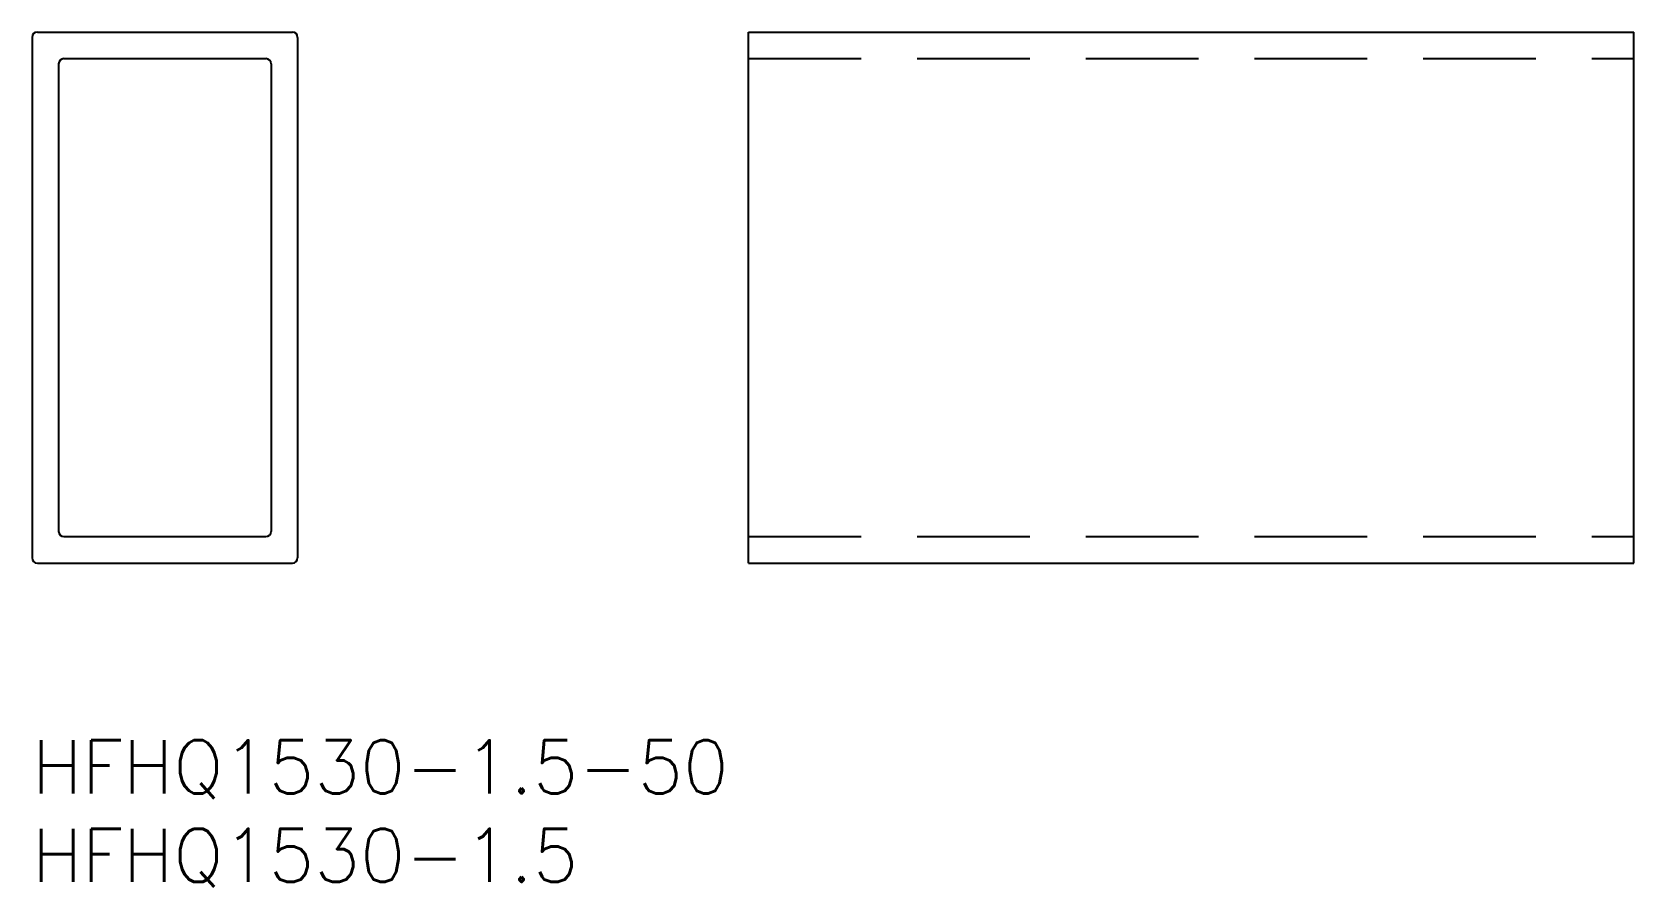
# Model space of a CAD drawing. Extents: x 0 to 90.5, y -8.3 to 40.
import ezdxf

# ---------------------------------------------------------------- set-up
doc = ezdxf.new("R2010")
doc.units = 0
doc.header["$LTSCALE"] = 0.5
doc.linetypes.add('DASHED', pattern=[19.05, 12.7, -6.35])
for name, color, linetype in [('MSM_CONTINUOUS', 7, 'CONTINUOUS'), ('MSM_DASHED', 4, 'DASHED'), ('MSM_PART_NUMBER', 7, 'CONTINUOUS')]:
    doc.layers.add(name, color=color, linetype=linetype)
doc.styles.get("Standard").update_dxf_attribs({"font": 'txt.shx', "height": 3, "bigfont": 'bigfont.shx'})

# ---------------------------------------------------------------- blocks, each defined once
blk = doc.blocks.new('*U2')
at = {"layer": 'MSM_PART_NUMBER'}
blk.add_text('HFHQ1530-1.5-50', height=3, dxfattribs=at).set_placement((0, -3))
blk = doc.blocks.new('*U3')
at = {"layer": 'MSM_PART_NUMBER'}
blk.add_text('HFHQ1530-1.5', height=3, dxfattribs=at).set_placement((0, -8))

msp = doc.modelspace()

# ---------------------------------------------------------------- linework, layer by layer
at = {"layer": 'MSM_CONTINUOUS'}
for p, q in [((0.3, 40), (14.7, 40)), ((40.467, 40), (90.467, 40)), ((40.467, 10), (40.467, 40)), ((90.467, 10), (90.467, 40)), ((0, 39.7), (0, 10.3)), ((15, 39.7), (15, 10.3)), ((1.5, 38.2), (1.5, 11.8)), ((1.8, 38.5), (13.2, 38.5)), ((13.5, 38.2), (13.5, 11.8)), ((1.8, 11.5), (13.2, 11.5)), ((0.3, 10), (14.7, 10)), ((40.467, 10), (90.467, 10))]:
    msp.add_line(p, q, dxfattribs=at)
for centre, start, end in [((0.3, 39.7), 90, 180), ((14.7, 39.7), 0, 90), ((1.8, 38.2), 90, 180), ((13.2, 38.2), 0, 90), ((1.8, 11.8), 180, 270), ((13.2, 11.8), 270, 0), ((0.3, 10.3), 180, 270), ((14.7, 10.3), 270, 0)]:
    msp.add_arc(centre, 0.3, start, end, dxfattribs=at)
at = {"layer": 'MSM_DASHED'}
for p, q in [((40.467, 38.5), (90.467, 38.5)), ((40.467, 11.5), (90.467, 11.5))]:
    msp.add_line(p, q, dxfattribs=at)

# ---------------------------------------------------------------- block references
at = {"layer": 'MSM_CONTINUOUS'}
for name in ['*U2', '*U3']:
    msp.add_blockref(name, (0, 0), dxfattribs=at)

doc.saveas('drawing.dxf')
